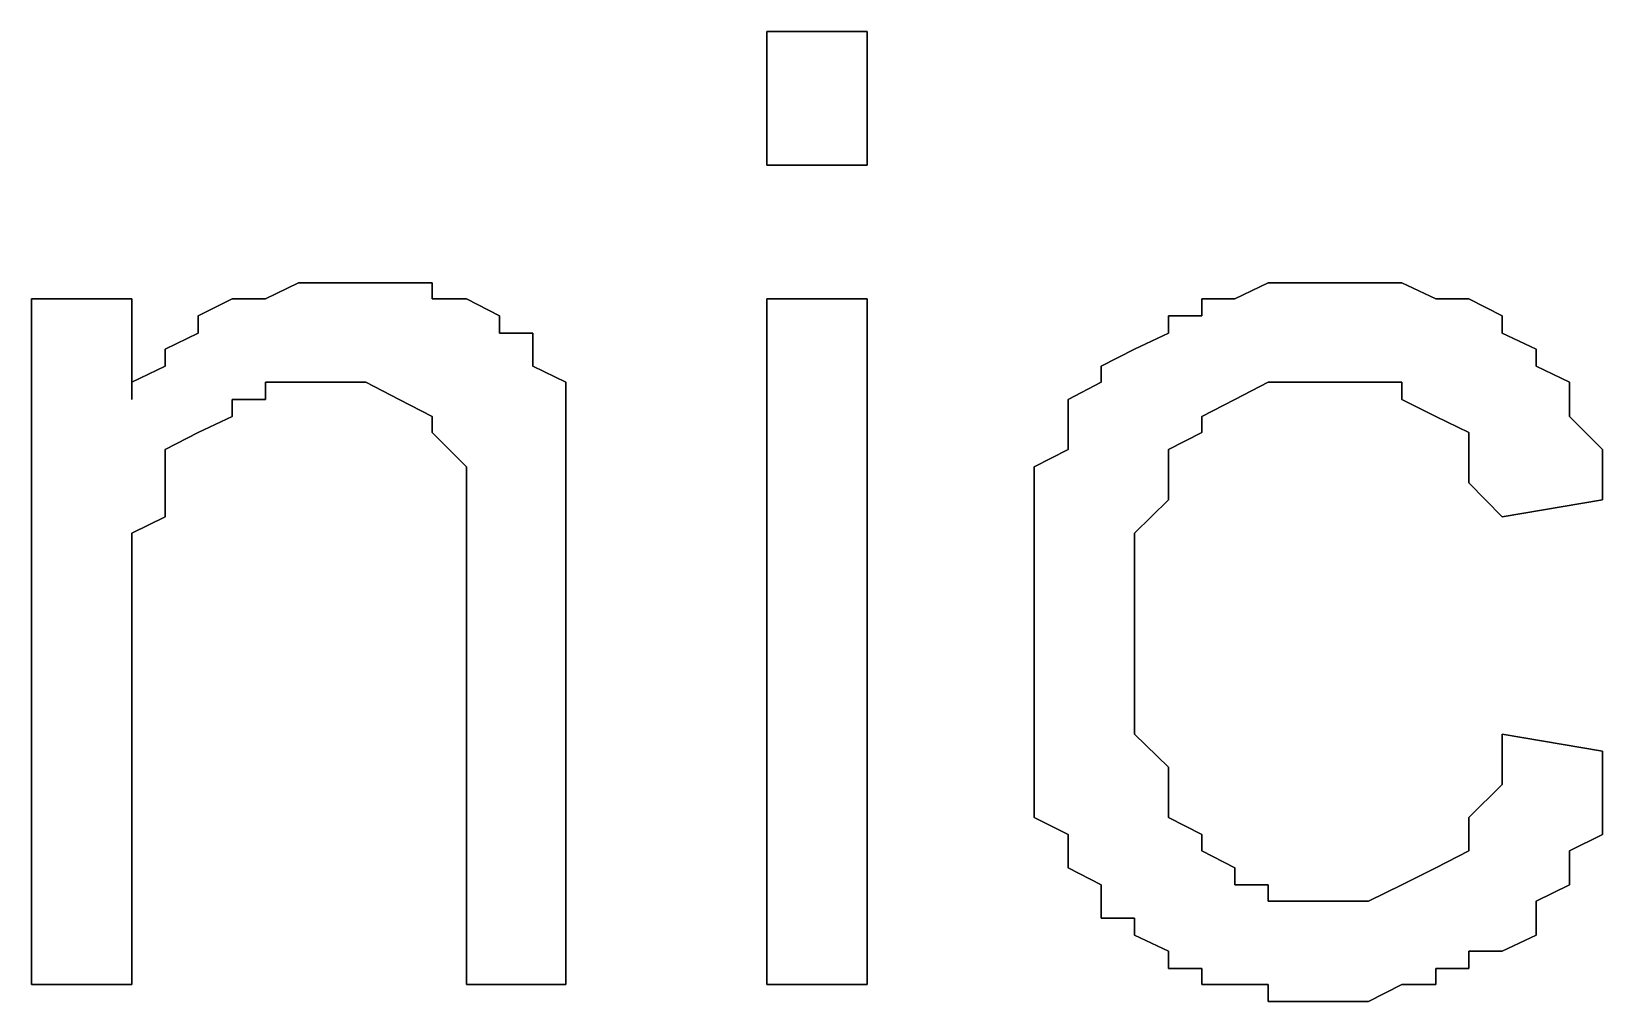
# Model space of a CAD drawing. Header units: metres. Extents: x 2.9 to 42.8, y 1.7 to 28.7.
# Drawn here: x 37.6943 to 37.8601, y 21.1949 to 21.2972 of the extents above; entities that cross this region are included whole.
import ezdxf

# ---------------------------------------------------------------- set-up
doc = ezdxf.new("R2010")
doc.units = ezdxf.units.M
doc.layers.add('GRIS', color=8, linetype='Continuous')

msp = doc.modelspace()

# ---------------------------------------------------------------- linework, layer by layer
at = {"layer": 'GRIS', "lineweight": -3}
for points in [[(37.7825, 21.2972), (37.7719, 21.2972), (37.7825, 21.2972)], [(37.7719, 21.2972), (37.7719, 21.2831), (37.7719, 21.2972)], [(37.7825, 21.2831), (37.7825, 21.2972), (37.7825, 21.2831)], [(37.7719, 21.2831), (37.7825, 21.2831), (37.7719, 21.2831)], [(37.7225, 21.2707), (37.719, 21.269), (37.7225, 21.2707)], [(37.7261, 21.2707), (37.7225, 21.2707), (37.7261, 21.2707)], [(37.7296, 21.2707), (37.7261, 21.2707), (37.7296, 21.2707)], [(37.7331, 21.2707), (37.7296, 21.2707), (37.7331, 21.2707)], [(37.7366, 21.2707), (37.7331, 21.2707), (37.7366, 21.2707)], [(37.7366, 21.269), (37.7366, 21.2707), (37.7366, 21.269)], [(37.8248, 21.2707), (37.8213, 21.269), (37.8248, 21.2707)], [(37.8284, 21.2707), (37.8248, 21.2707), (37.8284, 21.2707)], [(37.8319, 21.2707), (37.8284, 21.2707), (37.8319, 21.2707)], [(37.8354, 21.2707), (37.8319, 21.2707), (37.8354, 21.2707)], [(37.8389, 21.2707), (37.8354, 21.2707), (37.8389, 21.2707)], [(37.8425, 21.269), (37.8389, 21.2707), (37.8425, 21.269)], [(37.7049, 21.269), (37.6943, 21.269), (37.7049, 21.269)], [(37.6943, 21.269), (37.6943, 21.1967), (37.6943, 21.269)], [(37.7049, 21.2584), (37.7049, 21.269), (37.7049, 21.2584)], [(37.7155, 21.269), (37.7119, 21.2672), (37.7155, 21.269)], [(37.719, 21.269), (37.7155, 21.269), (37.719, 21.269)], [(37.7402, 21.269), (37.7366, 21.269), (37.7402, 21.269)], [(37.7437, 21.2672), (37.7402, 21.269), (37.7437, 21.2672)], [(37.7825, 21.269), (37.7719, 21.269), (37.7825, 21.269)], [(37.7719, 21.269), (37.7719, 21.1967), (37.7719, 21.269)], [(37.7825, 21.1967), (37.7825, 21.269), (37.7825, 21.1967)], [(37.8213, 21.269), (37.8178, 21.269), (37.8213, 21.269)], [(37.8178, 21.269), (37.8178, 21.2672), (37.8178, 21.269)], [(37.846, 21.269), (37.8425, 21.269), (37.846, 21.269)], [(37.8495, 21.2672), (37.846, 21.269), (37.8495, 21.2672)], [(37.7119, 21.2672), (37.7119, 21.2654), (37.7119, 21.2672)], [(37.7437, 21.2654), (37.7437, 21.2672), (37.7437, 21.2654)], [(37.8178, 21.2672), (37.8143, 21.2672), (37.8178, 21.2672)], [(37.8143, 21.2672), (37.8143, 21.2654), (37.8143, 21.2672)], [(37.8495, 21.2654), (37.8495, 21.2672), (37.8495, 21.2654)], [(37.7119, 21.2654), (37.7084, 21.2637), (37.7119, 21.2654)], [(37.7472, 21.2654), (37.7437, 21.2654), (37.7472, 21.2654)], [(37.7472, 21.2637), (37.7472, 21.2654), (37.7472, 21.2637)], [(37.8143, 21.2654), (37.8107, 21.2637), (37.8143, 21.2654)], [(37.8531, 21.2637), (37.8495, 21.2654), (37.8531, 21.2637)], [(37.7084, 21.2637), (37.7084, 21.2619), (37.7084, 21.2637)], [(37.7472, 21.2619), (37.7472, 21.2637), (37.7472, 21.2619)], [(37.8107, 21.2637), (37.8072, 21.2619), (37.8107, 21.2637)], [(37.8531, 21.2619), (37.8531, 21.2637), (37.8531, 21.2619)], [(37.7084, 21.2619), (37.7049, 21.2602), (37.7084, 21.2619)], [(37.7507, 21.2602), (37.7472, 21.2619), (37.7507, 21.2602)], [(37.8072, 21.2619), (37.8072, 21.2602), (37.8072, 21.2619)], [(37.8566, 21.2602), (37.8531, 21.2619), (37.8566, 21.2602)], [(37.7049, 21.2602), (37.7049, 21.2584), (37.7049, 21.2602)], [(37.719, 21.2584), (37.719, 21.2602), (37.719, 21.2584)], [(37.719, 21.2602), (37.7225, 21.2602), (37.719, 21.2602)], [(37.7225, 21.2602), (37.7261, 21.2602), (37.7225, 21.2602)], [(37.7261, 21.2602), (37.7296, 21.2602), (37.7261, 21.2602)], [(37.7296, 21.2602), (37.7331, 21.2584), (37.7296, 21.2602)], [(37.7507, 21.2584), (37.7507, 21.2602), (37.7507, 21.2584)], [(37.8072, 21.2602), (37.8037, 21.2584), (37.8072, 21.2602)], [(37.8213, 21.2584), (37.8248, 21.2602), (37.8213, 21.2584)], [(37.8248, 21.2602), (37.8284, 21.2602), (37.8248, 21.2602)], [(37.8284, 21.2602), (37.8319, 21.2602), (37.8284, 21.2602)], [(37.8319, 21.2602), (37.8354, 21.2602), (37.8319, 21.2602)], [(37.8354, 21.2602), (37.8389, 21.2602), (37.8354, 21.2602)], [(37.8389, 21.2602), (37.8389, 21.2584), (37.8389, 21.2602)], [(37.8566, 21.2584), (37.8566, 21.2602), (37.8566, 21.2584)], [(37.7155, 21.2566), (37.7155, 21.2584), (37.7155, 21.2566)], [(37.7155, 21.2584), (37.719, 21.2584), (37.7155, 21.2584)], [(37.7331, 21.2584), (37.7366, 21.2566), (37.7331, 21.2584)], [(37.7507, 21.2566), (37.7507, 21.2584), (37.7507, 21.2566)], [(37.8037, 21.2584), (37.8037, 21.2549), (37.8037, 21.2584)], [(37.8178, 21.2566), (37.8213, 21.2584), (37.8178, 21.2566)], [(37.8389, 21.2584), (37.8425, 21.2566), (37.8389, 21.2584)], [(37.8566, 21.2566), (37.8566, 21.2584), (37.8566, 21.2566)], [(37.7119, 21.2549), (37.7155, 21.2566), (37.7119, 21.2549)], [(37.7366, 21.2566), (37.7366, 21.2549), (37.7366, 21.2566)], [(37.7507, 21.2531), (37.7507, 21.2566), (37.7507, 21.2531)], [(37.8178, 21.2549), (37.8178, 21.2566), (37.8178, 21.2549)], [(37.8425, 21.2566), (37.846, 21.2549), (37.8425, 21.2566)], [(37.8601, 21.2531), (37.8566, 21.2566), (37.8601, 21.2531)], [(37.7084, 21.2531), (37.7119, 21.2549), (37.7084, 21.2531)], [(37.7366, 21.2549), (37.7402, 21.2513), (37.7366, 21.2549)], [(37.8037, 21.2549), (37.8037, 21.2531), (37.8037, 21.2549)], [(37.8143, 21.2531), (37.8178, 21.2549), (37.8143, 21.2531)], [(37.846, 21.2549), (37.846, 21.2531), (37.846, 21.2549)], [(37.7084, 21.2513), (37.7084, 21.2531), (37.7084, 21.2513)], [(37.7507, 21.2513), (37.7507, 21.2531), (37.7507, 21.2513)], [(37.8037, 21.2531), (37.8001, 21.2513), (37.8037, 21.2531)], [(37.8143, 21.2513), (37.8143, 21.2531), (37.8143, 21.2513)], [(37.846, 21.2531), (37.846, 21.2513), (37.846, 21.2531)], [(37.8601, 21.2513), (37.8601, 21.2531), (37.8601, 21.2513)], [(37.7084, 21.2496), (37.7084, 21.2513), (37.7084, 21.2496)], [(37.7402, 21.2513), (37.7402, 21.2496), (37.7402, 21.2513)], [(37.7507, 21.2496), (37.7507, 21.2513), (37.7507, 21.2496)], [(37.8001, 21.2513), (37.8001, 21.2496), (37.8001, 21.2513)], [(37.8143, 21.2496), (37.8143, 21.2513), (37.8143, 21.2496)], [(37.846, 21.2513), (37.846, 21.2496), (37.846, 21.2513)], [(37.8601, 21.2496), (37.8601, 21.2513), (37.8601, 21.2496)], [(37.7084, 21.246), (37.7084, 21.2496), (37.7084, 21.246)], [(37.7402, 21.2496), (37.7402, 21.246), (37.7402, 21.2496)], [(37.7507, 21.2478), (37.7507, 21.2496), (37.7507, 21.2478)], [(37.8001, 21.2496), (37.8001, 21.2478), (37.8001, 21.2496)], [(37.8143, 21.2478), (37.8143, 21.2496), (37.8143, 21.2478)], [(37.846, 21.2496), (37.8495, 21.246), (37.846, 21.2496)], [(37.8601, 21.2478), (37.8601, 21.2496), (37.8601, 21.2478)], [(37.7507, 21.2443), (37.7507, 21.2478), (37.7507, 21.2443)], [(37.8001, 21.2478), (37.8001, 21.246), (37.8001, 21.2478)], [(37.8107, 21.2443), (37.8143, 21.2478), (37.8107, 21.2443)], [(37.8495, 21.246), (37.8601, 21.2478), (37.8495, 21.246)], [(37.7049, 21.2443), (37.7084, 21.246), (37.7049, 21.2443)], [(37.7402, 21.246), (37.7402, 21.2443), (37.7402, 21.246)], [(37.8001, 21.246), (37.8001, 21.2425), (37.8001, 21.246)], [(37.7049, 21.2408), (37.7049, 21.2443), (37.7049, 21.2408)], [(37.7402, 21.2443), (37.7402, 21.2408), (37.7402, 21.2443)], [(37.7507, 21.2408), (37.7507, 21.2443), (37.7507, 21.2408)], [(37.8107, 21.2425), (37.8107, 21.2443), (37.8107, 21.2425)], [(37.8001, 21.2425), (37.8001, 21.2408), (37.8001, 21.2425)], [(37.8107, 21.2408), (37.8107, 21.2425), (37.8107, 21.2408)], [(37.7049, 21.239), (37.7049, 21.2408), (37.7049, 21.239)], [(37.7402, 21.2408), (37.7402, 21.1967), (37.7402, 21.2408)], [(37.7507, 21.1967), (37.7507, 21.2408), (37.7507, 21.1967)], [(37.8001, 21.2408), (37.8001, 21.2372), (37.8001, 21.2408)], [(37.8107, 21.2372), (37.8107, 21.2408), (37.8107, 21.2372)], [(37.7049, 21.2372), (37.7049, 21.239), (37.7049, 21.2372)], [(37.7049, 21.1967), (37.7049, 21.2372), (37.7049, 21.1967)], [(37.8001, 21.2372), (37.8001, 21.2355), (37.8001, 21.2372)], [(37.8107, 21.2337), (37.8107, 21.2372), (37.8107, 21.2337)], [(37.8001, 21.2355), (37.8001, 21.2337), (37.8001, 21.2355)], [(37.8001, 21.2337), (37.8001, 21.2302), (37.8001, 21.2337)], [(37.8107, 21.2302), (37.8107, 21.2337), (37.8107, 21.2302)], [(37.8001, 21.2302), (37.8001, 21.2284), (37.8001, 21.2302)], [(37.8107, 21.2266), (37.8107, 21.2302), (37.8107, 21.2266)], [(37.8001, 21.2284), (37.8001, 21.2249), (37.8001, 21.2284)], [(37.8107, 21.2249), (37.8107, 21.2266), (37.8107, 21.2249)], [(37.8001, 21.2249), (37.8001, 21.2231), (37.8001, 21.2249)], [(37.8107, 21.2231), (37.8107, 21.2249), (37.8107, 21.2231)], [(37.8001, 21.2231), (37.8001, 21.2213), (37.8001, 21.2231)], [(37.8143, 21.2196), (37.8107, 21.2231), (37.8143, 21.2196)], [(37.8495, 21.2231), (37.8495, 21.2196), (37.8495, 21.2231)], [(37.8601, 21.2213), (37.8495, 21.2231), (37.8601, 21.2213)], [(37.8001, 21.2213), (37.8001, 21.2178), (37.8001, 21.2213)], [(37.8601, 21.2196), (37.8601, 21.2213), (37.8601, 21.2196)], [(37.8143, 21.2178), (37.8143, 21.2196), (37.8143, 21.2178)], [(37.8495, 21.2196), (37.8495, 21.2178), (37.8495, 21.2196)], [(37.8601, 21.2161), (37.8601, 21.2196), (37.8601, 21.2161)], [(37.8001, 21.2178), (37.8001, 21.2161), (37.8001, 21.2178)], [(37.8143, 21.2161), (37.8143, 21.2178), (37.8143, 21.2161)], [(37.8495, 21.2178), (37.846, 21.2143), (37.8495, 21.2178)], [(37.8001, 21.2161), (37.8001, 21.2143), (37.8001, 21.2161)], [(37.8143, 21.2143), (37.8143, 21.2161), (37.8143, 21.2143)], [(37.8601, 21.2143), (37.8601, 21.2161), (37.8601, 21.2143)], [(37.8001, 21.2143), (37.8037, 21.2125), (37.8001, 21.2143)], [(37.8178, 21.2125), (37.8143, 21.2143), (37.8178, 21.2125)], [(37.846, 21.2143), (37.846, 21.2125), (37.846, 21.2143)], [(37.8601, 21.2125), (37.8601, 21.2143), (37.8601, 21.2125)], [(37.8037, 21.2125), (37.8037, 21.2108), (37.8037, 21.2125)], [(37.8178, 21.2108), (37.8178, 21.2125), (37.8178, 21.2108)], [(37.846, 21.2125), (37.846, 21.2108), (37.846, 21.2125)], [(37.8566, 21.2108), (37.8601, 21.2125), (37.8566, 21.2108)], [(37.8037, 21.2108), (37.8037, 21.209), (37.8037, 21.2108)], [(37.8213, 21.209), (37.8178, 21.2108), (37.8213, 21.209)], [(37.846, 21.2108), (37.8425, 21.209), (37.846, 21.2108)], [(37.8566, 21.209), (37.8566, 21.2108), (37.8566, 21.209)], [(37.8037, 21.209), (37.8072, 21.2072), (37.8037, 21.209)], [(37.8213, 21.2072), (37.8213, 21.209), (37.8213, 21.2072)], [(37.8425, 21.209), (37.8389, 21.2072), (37.8425, 21.209)], [(37.8566, 21.2072), (37.8566, 21.209), (37.8566, 21.2072)], [(37.8072, 21.2072), (37.8072, 21.2055), (37.8072, 21.2072)], [(37.8248, 21.2072), (37.8213, 21.2072), (37.8248, 21.2072)], [(37.8248, 21.2055), (37.8248, 21.2072), (37.8248, 21.2055)], [(37.8389, 21.2072), (37.8354, 21.2055), (37.8389, 21.2072)], [(37.8531, 21.2055), (37.8566, 21.2072), (37.8531, 21.2055)], [(37.8072, 21.2055), (37.8072, 21.2037), (37.8072, 21.2055)], [(37.8284, 21.2055), (37.8248, 21.2055), (37.8284, 21.2055)], [(37.8319, 21.2055), (37.8284, 21.2055), (37.8319, 21.2055)], [(37.8354, 21.2055), (37.8319, 21.2055), (37.8354, 21.2055)], [(37.8531, 21.2037), (37.8531, 21.2055), (37.8531, 21.2037)], [(37.8072, 21.2037), (37.8107, 21.2037), (37.8072, 21.2037)], [(37.8107, 21.2037), (37.8107, 21.2019), (37.8107, 21.2037)], [(37.8531, 21.2019), (37.8531, 21.2037), (37.8531, 21.2019)], [(37.8107, 21.2019), (37.8143, 21.2002), (37.8107, 21.2019)], [(37.8495, 21.2002), (37.8531, 21.2019), (37.8495, 21.2002)], [(37.8143, 21.2002), (37.8143, 21.1984), (37.8143, 21.2002)], [(37.846, 21.1984), (37.846, 21.2002), (37.846, 21.1984)], [(37.846, 21.2002), (37.8495, 21.2002), (37.846, 21.2002)], [(37.8143, 21.1984), (37.8178, 21.1984), (37.8143, 21.1984)], [(37.8178, 21.1984), (37.8178, 21.1967), (37.8178, 21.1984)], [(37.8425, 21.1967), (37.8425, 21.1984), (37.8425, 21.1967)], [(37.8425, 21.1984), (37.846, 21.1984), (37.8425, 21.1984)], [(37.6943, 21.1967), (37.7049, 21.1967), (37.6943, 21.1967)], [(37.7402, 21.1967), (37.7507, 21.1967), (37.7402, 21.1967)], [(37.7719, 21.1967), (37.7825, 21.1967), (37.7719, 21.1967)], [(37.8178, 21.1967), (37.8213, 21.1967), (37.8178, 21.1967)], [(37.8213, 21.1967), (37.8248, 21.1967), (37.8213, 21.1967)], [(37.8248, 21.1967), (37.8248, 21.1949), (37.8248, 21.1967)], [(37.8354, 21.1949), (37.8389, 21.1967), (37.8354, 21.1949)], [(37.8389, 21.1967), (37.8425, 21.1967), (37.8389, 21.1967)], [(37.8248, 21.1949), (37.8284, 21.1949), (37.8248, 21.1949)], [(37.8284, 21.1949), (37.8319, 21.1949), (37.8284, 21.1949)], [(37.8319, 21.1949), (37.8354, 21.1949), (37.8319, 21.1949)]]:
    msp.add_lwpolyline(points, dxfattribs=at)

doc.saveas('drawing.dxf')
